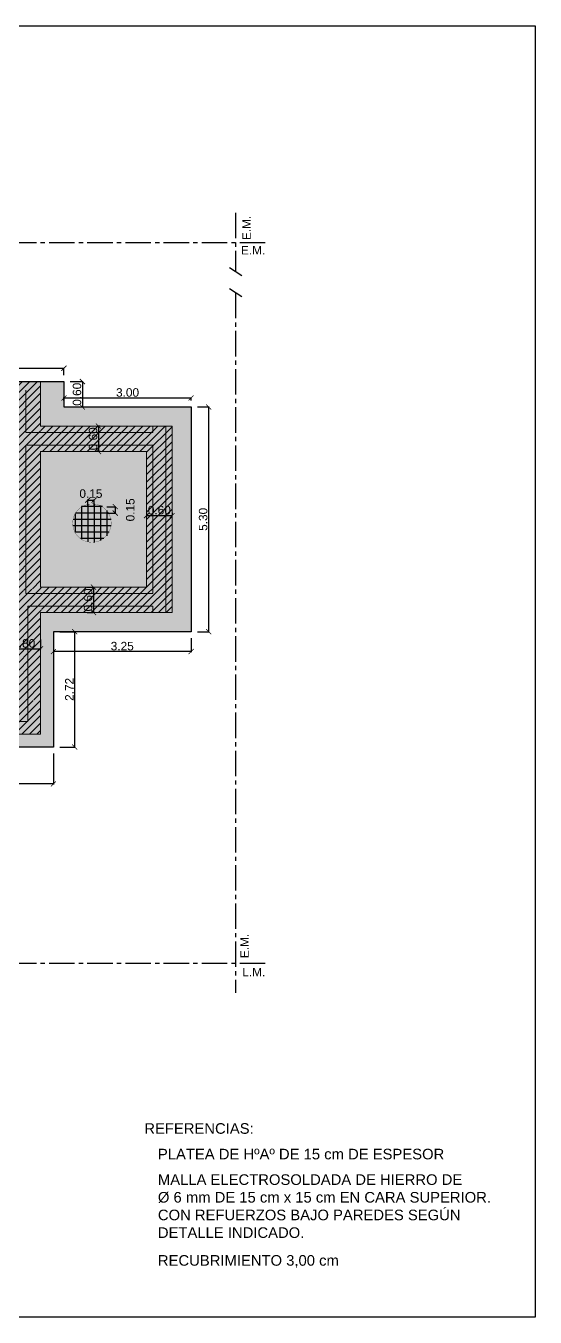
# Model space of a CAD drawing. Header units: millimetres. Extents: x 141 to 475, y -20 to 129.
# Drawn here: x 258.42 to 270.44, y 98.27 to 128.73 of the extents above; entities that cross this region are included whole.
import ezdxf

# ---------------------------------------------------------------- set-up
doc = ezdxf.new("R2010")
doc.units = ezdxf.units.MM
doc.header["$LTSCALE"] = 0.1
doc.header["$MEASUREMENT"] = 0
doc.header["$PDMODE"] = 3
doc.header["$PDSIZE"] = 0.1
doc.linetypes.add('ACAD_ISO04W100', pattern=[30, 24, -3, 0, -3])
doc.layers.get('DEFPOINTS').update_dxf_attribs({"color": 1})
for name, color, linetype in [('armadura', 10, 'Continuous'), ('CONT_PLATEA', 4, 'Continuous'), ('EJES', 6, 'Continuous'), ('FUNDACIONES-COTAS', 3, 'Continuous'), ('FUNDACIONES-TEXTOS', 2, 'Continuous'), ('Textos', 7, 'Continuous')]:
    doc.layers.add(name, color=color, linetype=linetype)
doc.layers.add('CONT_MURO', color=3, linetype='Continuous', lineweight=0)
doc.layers.add('SOMBRA', color=1, linetype='Continuous', lineweight=0)
doc.styles.add('Arial20', font='arial.ttf', dxfattribs={"height": 0.2})
doc.styles.add('Diego', font='arial.ttf')
doc.styles.get("Standard").update_dxf_attribs({"font": 'arial.ttf'})
doc.dimstyles.new('COTA-1-100', dxfattribs={"dimtxt": 0.2, "dimasz": 0.12, "dimexe": 0.012, "dimexo": 0.15, "dimgap": 0.025, "dimtad": 1, "dimzin": 0, "dimdsep": 46, "dimtxsty": 'Arial20', "dimblk1": 'ARCHTICK', "dimblk2": 'ARCHTICK', "dimsah": 1, "dimcen": 0.09, "dimclrd": 256, "dimclre": 256, "dimclrt": 256, "dimazin": 0, "dimtfac": 1, "dimtofl": 0, "dimtmove": 2, "dimatfit": 3, "dimldrblk": 'ARCHTICK', "dimfxl": 1, "dimtolj": 1, "dimtzin": 0, "dimarcsym": 0})

# ---------------------------------------------------------------- blocks, each defined once
blk = doc.blocks.new('_ARCHTICK')
at = {"color": 0, "linetype": 'ByBlock', "const_width": 0.15}
blk.add_lwpolyline([(-0.5, -0.5), (0.5, 0.5)], dxfattribs=at)
blk = doc.blocks.new('*D218')
at = {"layer": 'DEFPOINTS', "color": 0, "transparency": 16777216}
for p in [(257.973, 114.402), (258.773, 114.402), (258.773, 114.034)]:
    blk.add_point(p, dxfattribs=at)
at = {"layer": 'FUNDACIONES-COTAS', "lineweight": -2, "transparency": 16777216}
for p, q in [((257.973, 114.252), (257.973, 114.022)), ((258.773, 114.252), (258.773, 114.022)), ((257.973, 114.034), (258.773, 114.034))]:
    blk.add_line(p, q, dxfattribs=at)
at = {"layer": 'FUNDACIONES-COTAS', "lineweight": -2, "transparency": 16777216, "xscale": 0.12, "yscale": 0.12, "zscale": 0.12, "rotation": 180}
blk.add_blockref('_ARCHTICK', (257.973, 114.034), dxfattribs=at)
at = {"layer": 'FUNDACIONES-COTAS', "lineweight": -2, "transparency": 16777216, "xscale": 0.12, "yscale": 0.12, "zscale": 0.12}
blk.add_blockref('_ARCHTICK', (258.773, 114.034), dxfattribs=at)
at = {"layer": 'FUNDACIONES-COTAS', "transparency": 16777216, "insert": (258.373, 114.161), "char_height": 0.2, "attachment_point": 5, "style": 'Arial20'}
blk.add_mtext('\\A1;0.80', dxfattribs=at)
blk = doc.blocks.new('*D219')
at = {"layer": 'DEFPOINTS', "color": 0, "transparency": 16777216}
for p in [(260.323, 119.287), (260.137, 118.687), (260.323, 118.687)]:
    blk.add_point(p, dxfattribs=at)
at = {"layer": 'FUNDACIONES-COTAS', "lineweight": -2, "transparency": 16777216}
for p, q in [((260.173, 119.287), (260.125, 119.287)), ((260.137, 119.287), (260.137, 118.687)), ((260.173, 118.687), (260.125, 118.687))]:
    blk.add_line(p, q, dxfattribs=at)
at = {"layer": 'FUNDACIONES-COTAS', "lineweight": -2, "transparency": 16777216, "xscale": 0.12, "yscale": 0.12, "zscale": 0.12}
for p, rotation in [((260.137, 119.287), 90), ((260.137, 118.687), 270)]:
    blk.add_blockref('_ARCHTICK', p, dxfattribs=dict(at, rotation=rotation))
at = {"layer": 'FUNDACIONES-COTAS', "transparency": 16777216, "insert": (260.01, 118.987), "char_height": 0.2, "attachment_point": 5, "rotation": 90, "style": 'Arial20'}
blk.add_mtext('\\A1;0.60', dxfattribs=at)
blk = doc.blocks.new('*D220')
at = {"layer": 'DEFPOINTS', "color": 0, "transparency": 16777216}
for p in [(260.023, 115.487), (260.02, 114.887), (260.023, 114.887)]:
    blk.add_point(p, dxfattribs=at)
at = {"layer": 'FUNDACIONES-COTAS', "lineweight": -2, "transparency": 16777216}
for p, q in [((259.873, 115.487), (260.008, 115.487)), ((260.02, 115.487), (260.02, 114.887)), ((259.873, 114.887), (260.008, 114.887))]:
    blk.add_line(p, q, dxfattribs=at)
at = {"layer": 'FUNDACIONES-COTAS', "lineweight": -2, "transparency": 16777216, "xscale": 0.12, "yscale": 0.12, "zscale": 0.12}
for p, rotation in [((260.02, 115.487), 90), ((260.02, 114.887), 270)]:
    blk.add_blockref('_ARCHTICK', p, dxfattribs=dict(at, rotation=rotation))
at = {"layer": 'FUNDACIONES-COTAS', "transparency": 16777216, "insert": (259.893, 115.187), "char_height": 0.2, "attachment_point": 5, "rotation": 90, "style": 'Arial20'}
blk.add_mtext('\\A1;0.60', dxfattribs=at)
blk = doc.blocks.new('*D221')
at = {"layer": 'DEFPOINTS', "color": 0, "transparency": 16777216}
for p in [(261.273, 117.087), (261.873, 117.176), (261.873, 117.087)]:
    blk.add_point(p, dxfattribs=at)
at = {"layer": 'FUNDACIONES-COTAS', "lineweight": -2, "transparency": 16777216}
for p, q in [((261.273, 117.237), (261.273, 117.188)), ((261.273, 117.176), (261.873, 117.176)), ((261.873, 117.237), (261.873, 117.188))]:
    blk.add_line(p, q, dxfattribs=at)
at = {"layer": 'FUNDACIONES-COTAS', "lineweight": -2, "transparency": 16777216, "xscale": 0.12, "yscale": 0.12, "zscale": 0.12, "rotation": 180}
blk.add_blockref('_ARCHTICK', (261.273, 117.176), dxfattribs=at)
at = {"layer": 'FUNDACIONES-COTAS', "lineweight": -2, "transparency": 16777216, "xscale": 0.12, "yscale": 0.12, "zscale": 0.12}
blk.add_blockref('_ARCHTICK', (261.873, 117.176), dxfattribs=at)
at = {"layer": 'FUNDACIONES-COTAS', "transparency": 16777216, "insert": (261.573, 117.303), "char_height": 0.2, "attachment_point": 5, "style": 'Arial20'}
blk.add_mtext('\\A1;0.60', dxfattribs=at)
blk = doc.blocks.new('*D252')
at = {"layer": 'DEFPOINTS', "color": 0, "transparency": 16777216}
for p in [(260.034, 117.541), (259.884, 117.236), (260.034, 117.236)]:
    blk.add_point(p, dxfattribs=at)
at = {"layer": 'FUNDACIONES-COTAS', "lineweight": -2, "transparency": 16777216}
for p, q in [((259.884, 117.386), (259.884, 117.553)), ((259.884, 117.541), (260.034, 117.541)), ((260.034, 117.386), (260.034, 117.553))]:
    blk.add_line(p, q, dxfattribs=at)
at = {"layer": 'FUNDACIONES-COTAS', "lineweight": -2, "transparency": 16777216, "xscale": 0.12, "yscale": 0.12, "zscale": 0.12, "rotation": 180}
blk.add_blockref('_ARCHTICK', (259.884, 117.541), dxfattribs=at)
at = {"layer": 'FUNDACIONES-COTAS', "lineweight": -2, "transparency": 16777216, "xscale": 0.12, "yscale": 0.12, "zscale": 0.12}
blk.add_blockref('_ARCHTICK', (260.034, 117.541), dxfattribs=at)
at = {"layer": 'FUNDACIONES-COTAS', "transparency": 16777216, "insert": (259.959, 117.693), "char_height": 0.2, "attachment_point": 5, "style": 'Arial20'}
blk.add_mtext('\\A1;0.15', dxfattribs=at)
blk = doc.blocks.new('*D253')
at = {"layer": 'DEFPOINTS', "color": 0, "transparency": 16777216}
for p in [(260.184, 117.386), (260.184, 117.236), (260.532, 117.236)]:
    blk.add_point(p, dxfattribs=at)
at = {"layer": 'FUNDACIONES-COTAS', "lineweight": -2, "transparency": 16777216}
for p, q in [((260.334, 117.386), (260.544, 117.386)), ((260.532, 117.386), (260.532, 117.236)), ((260.334, 117.236), (260.544, 117.236))]:
    blk.add_line(p, q, dxfattribs=at)
at = {"layer": 'FUNDACIONES-COTAS', "lineweight": -2, "transparency": 16777216, "xscale": 0.12, "yscale": 0.12, "zscale": 0.12}
for p, rotation in [((260.532, 117.386), 90), ((260.532, 117.236), 270)]:
    blk.add_blockref('_ARCHTICK', p, dxfattribs=dict(at, rotation=rotation))
at = {"layer": 'FUNDACIONES-COTAS', "transparency": 16777216, "insert": (260.888, 117.311), "char_height": 0.2, "attachment_point": 5, "rotation": 90, "style": 'Arial20'}
blk.add_mtext('\\A1;0.15', dxfattribs=at)
blk = doc.blocks.new('*D229')
at = {"layer": 'DEFPOINTS', "color": 0, "transparency": 16777216}
for p in [(259.323, 120.651), (253.373, 120.337), (259.323, 120.337)]:
    blk.add_point(p, dxfattribs=at)
at = {"layer": 'FUNDACIONES-COTAS', "lineweight": -2, "transparency": 16777216}
for p, q in [((253.373, 120.487), (253.373, 120.663)), ((253.373, 120.651), (259.323, 120.651)), ((259.323, 120.487), (259.323, 120.663))]:
    blk.add_line(p, q, dxfattribs=at)
at = {"layer": 'FUNDACIONES-COTAS', "lineweight": -2, "transparency": 16777216, "xscale": 0.12, "yscale": 0.12, "zscale": 0.12, "rotation": 180}
blk.add_blockref('_ARCHTICK', (253.373, 120.651), dxfattribs=at)
at = {"layer": 'FUNDACIONES-COTAS', "lineweight": -2, "transparency": 16777216, "xscale": 0.12, "yscale": 0.12, "zscale": 0.12}
blk.add_blockref('_ARCHTICK', (259.323, 120.651), dxfattribs=at)
at = {"layer": 'FUNDACIONES-COTAS', "transparency": 16777216, "insert": (256.348, 120.778), "char_height": 0.2, "attachment_point": 5, "style": 'Arial20'}
blk.add_mtext('\\A1;6.00', dxfattribs=at)
blk = doc.blocks.new('*D230')
at = {"layer": 'DEFPOINTS', "color": 0, "transparency": 16777216}
for p in [(259.323, 120.337), (259.323, 119.737), (259.758, 119.737)]:
    blk.add_point(p, dxfattribs=at)
at = {"layer": 'FUNDACIONES-COTAS', "lineweight": -2, "transparency": 16777216}
for p, q in [((259.473, 120.337), (259.77, 120.337)), ((259.758, 120.337), (259.758, 119.737)), ((259.473, 119.737), (259.77, 119.737))]:
    blk.add_line(p, q, dxfattribs=at)
at = {"layer": 'FUNDACIONES-COTAS', "lineweight": -2, "transparency": 16777216, "xscale": 0.12, "yscale": 0.12, "zscale": 0.12}
for p, rotation in [((259.758, 120.337), 90), ((259.758, 119.737), 270)]:
    blk.add_blockref('_ARCHTICK', p, dxfattribs=dict(at, rotation=rotation))
at = {"layer": 'FUNDACIONES-COTAS', "transparency": 16777216, "insert": (259.631, 120.037), "char_height": 0.2, "attachment_point": 5, "rotation": 90, "style": 'Arial20'}
blk.add_mtext('\\A1;0.60', dxfattribs=at)
blk = doc.blocks.new('*D231')
at = {"layer": 'DEFPOINTS', "color": 0, "transparency": 16777216}
for p in [(259.323, 119.737), (262.323, 119.951), (262.323, 119.737)]:
    blk.add_point(p, dxfattribs=at)
at = {"layer": 'FUNDACIONES-COTAS', "lineweight": -2, "transparency": 16777216}
for p, q in [((259.323, 119.887), (259.323, 119.963)), ((259.323, 119.951), (262.323, 119.951)), ((262.323, 119.887), (262.323, 119.963))]:
    blk.add_line(p, q, dxfattribs=at)
at = {"layer": 'FUNDACIONES-COTAS', "lineweight": -2, "transparency": 16777216, "xscale": 0.12, "yscale": 0.12, "zscale": 0.12, "rotation": 180}
blk.add_blockref('_ARCHTICK', (259.323, 119.951), dxfattribs=at)
at = {"layer": 'FUNDACIONES-COTAS', "lineweight": -2, "transparency": 16777216, "xscale": 0.12, "yscale": 0.12, "zscale": 0.12}
blk.add_blockref('_ARCHTICK', (262.323, 119.951), dxfattribs=at)
at = {"layer": 'FUNDACIONES-COTAS', "transparency": 16777216, "insert": (260.823, 120.078), "char_height": 0.2, "attachment_point": 5, "style": 'Arial20'}
blk.add_mtext('\\A1;3.00', dxfattribs=at)
blk = doc.blocks.new('*D232')
at = {"layer": 'DEFPOINTS', "color": 0, "transparency": 16777216}
for p in [(262.323, 119.737), (262.323, 114.437), (262.735, 114.437)]:
    blk.add_point(p, dxfattribs=at)
at = {"layer": 'FUNDACIONES-COTAS', "lineweight": -2, "transparency": 16777216}
for p, q in [((262.473, 119.737), (262.747, 119.737)), ((262.735, 119.737), (262.735, 114.437)), ((262.473, 114.437), (262.747, 114.437))]:
    blk.add_line(p, q, dxfattribs=at)
at = {"layer": 'FUNDACIONES-COTAS', "lineweight": -2, "transparency": 16777216, "xscale": 0.12, "yscale": 0.12, "zscale": 0.12}
for p, rotation in [((262.735, 119.737), 90), ((262.735, 114.437), 270)]:
    blk.add_blockref('_ARCHTICK', p, dxfattribs=dict(at, rotation=rotation))
at = {"layer": 'FUNDACIONES-COTAS', "transparency": 16777216, "insert": (262.607, 117.087), "char_height": 0.2, "attachment_point": 5, "rotation": 90, "style": 'Arial20'}
blk.add_mtext('\\A1;5.30', dxfattribs=at)
blk = doc.blocks.new('*D235')
at = {"layer": 'DEFPOINTS', "color": 0, "transparency": 16777216}
for p in [(259.073, 114.437), (262.323, 114.437), (259.073, 113.969)]:
    blk.add_point(p, dxfattribs=at)
at = {"layer": 'FUNDACIONES-COTAS', "lineweight": -2, "transparency": 16777216}
for p, q in [((259.073, 114.287), (259.073, 113.957)), ((262.323, 114.287), (262.323, 113.957)), ((262.323, 113.969), (259.073, 113.969))]:
    blk.add_line(p, q, dxfattribs=at)
at = {"layer": 'FUNDACIONES-COTAS', "lineweight": -2, "transparency": 16777216, "xscale": 0.12, "yscale": 0.12, "zscale": 0.12, "rotation": 180}
blk.add_blockref('_ARCHTICK', (259.073, 113.969), dxfattribs=at)
at = {"layer": 'FUNDACIONES-COTAS', "lineweight": -2, "transparency": 16777216, "xscale": 0.12, "yscale": 0.12, "zscale": 0.12}
blk.add_blockref('_ARCHTICK', (262.323, 113.969), dxfattribs=at)
at = {"layer": 'FUNDACIONES-COTAS', "transparency": 16777216, "insert": (260.698, 114.096), "char_height": 0.2, "attachment_point": 5, "style": 'Arial20'}
blk.add_mtext('\\A1;3.25', dxfattribs=at)
blk = doc.blocks.new('*D236')
at = {"layer": 'DEFPOINTS', "color": 0, "transparency": 16777216}
for p in [(259.073, 114.437), (259.073, 111.717), (259.575, 111.717)]:
    blk.add_point(p, dxfattribs=at)
at = {"layer": 'FUNDACIONES-COTAS', "lineweight": -2, "transparency": 16777216}
for p, q in [((259.223, 114.437), (259.587, 114.437)), ((259.575, 114.437), (259.575, 111.717)), ((259.223, 111.717), (259.587, 111.717))]:
    blk.add_line(p, q, dxfattribs=at)
at = {"layer": 'FUNDACIONES-COTAS', "lineweight": -2, "transparency": 16777216, "xscale": 0.12, "yscale": 0.12, "zscale": 0.12}
for p, rotation in [((259.575, 114.437), 90), ((259.575, 111.717), 270)]:
    blk.add_blockref('_ARCHTICK', p, dxfattribs=dict(at, rotation=rotation))
at = {"layer": 'FUNDACIONES-COTAS', "transparency": 16777216, "insert": (259.45, 113.077), "char_height": 0.2, "attachment_point": 5, "rotation": 90, "style": 'Arial20'}
blk.add_mtext('\\A1;2.72', dxfattribs=at)
blk = doc.blocks.new('*D237')
at = {"layer": 'DEFPOINTS', "color": 0, "transparency": 16777216}
for p in [(253.373, 111.717), (259.073, 111.717), (253.373, 110.849)]:
    blk.add_point(p, dxfattribs=at)
at = {"layer": 'FUNDACIONES-COTAS', "lineweight": -2, "transparency": 16777216}
for p, q in [((253.373, 111.567), (253.373, 110.837)), ((259.073, 111.567), (259.073, 110.837)), ((259.073, 110.849), (253.373, 110.849))]:
    blk.add_line(p, q, dxfattribs=at)
at = {"layer": 'FUNDACIONES-COTAS', "lineweight": -2, "transparency": 16777216, "xscale": 0.12, "yscale": 0.12, "zscale": 0.12, "rotation": 180}
blk.add_blockref('_ARCHTICK', (253.373, 110.849), dxfattribs=at)
at = {"layer": 'FUNDACIONES-COTAS', "lineweight": -2, "transparency": 16777216, "xscale": 0.12, "yscale": 0.12, "zscale": 0.12}
blk.add_blockref('_ARCHTICK', (259.073, 110.849), dxfattribs=at)
at = {"layer": 'FUNDACIONES-COTAS', "transparency": 16777216, "insert": (256.223, 110.975), "char_height": 0.2, "attachment_point": 5, "style": 'Arial20'}
blk.add_mtext('\\A1;5.75', dxfattribs=at)

msp = doc.modelspace()

# ---------------------------------------------------------------- hatches: boundary and pattern name
at = {"layer": 'armadura'}
h = msp.add_hatch(dxfattribs=at)
h.set_pattern_fill('ANSI31', color=256)
h.set_pattern_definition([(45, (40.0391, -20.89105), (-0.08838835, 0.08838835), [])])
edge = h.paths.add_edge_path()
edge.add_line((261.2729, 118.6872), (258.7758, 118.6872))
edge.add_line((258.7758, 118.6872), (258.7758, 119.2872))
edge.add_line((258.7758, 119.2872), (261.3851, 119.2872))
edge.add_line((261.3851, 119.2872), (261.4229, 119.2872))
edge.add_line((261.4229, 119.2872), (261.8729, 119.2872))
edge.add_line((261.8729, 119.2872), (261.8729, 118.9511))
edge.add_line((261.8729, 118.9511), (261.8729, 116.6713))
edge.add_arc((261.5472, 111.8127), 4.8695, 86.16464, 93.22895)
edge.add_line((261.2729, 116.6744), (261.2729, 118.6872))
edge = h.paths.add_edge_path()
edge.add_arc((261.5472, 111.8127), 4.8695, 86.16464, 93.22895, ccw=False)
edge.add_line((261.8729, 116.6713), (261.8729, 115.3319))
edge.add_line((261.8729, 115.3319), (261.8729, 114.8872))
edge.add_line((261.8729, 114.8872), (261.4229, 114.8872))
edge.add_line((261.4229, 114.8872), (261.4107, 114.8872))
edge.add_line((261.4107, 114.8872), (260.0671, 114.8872))
edge.add_arc((-95.0405, 106.4732), 355.2073, 1.357332, 1.405095)
edge.add_arc((580.1193, 106.9763), 320.1646, 178.476734, 178.531152, ccw=False)
edge.add_line((260.0679, 115.4872), (261.2729, 115.4872))
edge.add_line((261.2729, 115.4872), (261.2729, 116.6744))
edge = h.paths.add_edge_path()
edge.add_line((258.7796, 115.4872), (260.0679, 115.4872))
edge.add_arc((580.1193, 106.9763), 320.1646, 178.476734, 178.531152)
edge.add_arc((-95.0405, 106.4732), 355.2073, 1.357332, 1.405095, ccw=False)
edge.add_line((260.0671, 114.8872), (258.7976, 114.8872))
edge.add_line((258.7976, 114.8872), (258.7796, 115.4872))
h.paths.add_polyline_path([(257.9729, 115.3372), (258.7729, 115.4872), (258.7864, 114.8872), (258.7729, 114.8872), (258.7729, 112.8293), (257.9729, 112.8172)])
h.paths.add_polyline_path([(256.4729, 112.8172), (256.4729, 112.7783), (256.4723, 112.0172), (257.0707, 112.0172), (257.0729, 112.8172), (258.7729, 112.8172), (258.7729, 112.0172), (256.4729, 112.0172)])
h.paths.add_polyline_path([(253.9642, 113.3672), (256.0732, 113.3672), (256.0732, 112.5672), (253.9642, 112.5672)])
h.paths.add_polyline_path([(253.3729, 120.3372), (253.9729, 120.3372), (253.9729, 111.7172), (253.3729, 111.7172)])
h.paths.add_polyline_path([(252.7729, 120.3372), (253.3729, 120.3372), (253.3729, 111.7172), (252.7729, 111.7172)])
h.paths.add_polyline_path([(257.9729, 115.3423), (257.9729, 116.7203), (257.9729, 118.0733), (257.974, 118.5943), (257.9725, 119.1372), (257.9729, 119.4972), (257.9729, 120.3372), (258.7729, 120.3372), (258.7729, 119.2872), (258.7729, 115.4698)])
h.paths.add_polyline_path([(253.9729, 119.3872), (256.0729, 119.3872), (256.0729, 118.5872), (253.9729, 118.5872)])
h.paths.add_polyline_path([(257.9729, 119.3872), (257.0729, 119.3872), (257.0729, 120.3372), (256.0747, 120.3372), (256.0729, 118.8372), (256.0729, 112.0172), (257.0729, 112.0172), (257.0729, 115.9122), (257.9729, 115.9122), (257.9729, 116.5122), (257.0729, 116.5122), (257.0729, 118.5872), (257.9729, 118.5872)])
at = {"layer": 'SOMBRA', "true_color": 0xafd9aa, "transparency": 33554585}
h = msp.add_hatch(color=9, dxfattribs=at)
h.dxf.hatch_style = 1
h.paths.add_polyline_path([(262.3229, 119.7372), (259.3229, 119.7372), (259.3229, 120.3372), (247.4229, 120.3372), (247.4229, 119.7372), (244.4229, 119.7372), (244.4229, 114.4372), (247.6729, 114.4372), (247.6729, 111.7172), (259.0729, 111.7172), (259.0729, 114.4372), (262.3229, 114.4372)])

# ---------------------------------------------------------------- linework, layer by layer
at = {"color": 1, "linetype": 'Continuous'}
for points in [[(263.5192, 122.8315), (263.2266, 123.0218)], [(263.5192, 122.3347), (263.2266, 122.525)]]:
    msp.add_lwpolyline(points, dxfattribs=at)
at = {"layer": 'armadura'}
for points in [[(259.7336, 117.3861), (259.7336, 116.6191)], [(260.2315, 117.3861), (259.7336, 117.3861)], [(259.8836, 117.445), (259.8836, 116.5543)], [(260.0336, 117.4545), (260.0336, 116.5448)], [(260.1836, 117.4125), (260.1836, 116.5868)], [(260.3336, 117.298), (260.3336, 116.7013)], [(260.4361, 117.0861), (259.5381, 117.0861)], [(259.5836, 117.2147), (259.5836, 116.7846)], [(260.3784, 117.2361), (259.5957, 117.2361)], [(260.4399, 116.9361), (259.5343, 116.9361)], [(260.3914, 116.7861), (259.5828, 116.7861)], [(260.2644, 116.6361), (259.7098, 116.6361)]]:
    msp.add_lwpolyline(points, dxfattribs=at)
at = {"layer": 'CONT_MURO', "color": 2}
for p, q in [((258.7729, 120.3372), (257.9729, 120.3372)), ((258.7729, 119.2872), (258.7729, 120.3372)), ((261.8729, 119.2872), (258.7729, 119.2872)), ((261.8729, 114.8872), (261.8729, 119.2872)), ((258.7729, 114.8872), (261.8729, 114.8872)), ((258.7729, 112.0172), (258.7729, 114.8872)), ((256.0729, 112.0172), (258.7729, 112.0172))]:
    msp.add_line(p, q, dxfattribs=at)
at = {"layer": 'CONT_MURO'}
for p, q in [((258.4229, 119.1372), (258.4229, 120.1372)), ((261.4229, 119.1372), (258.4229, 119.1372)), ((261.7229, 119.2872), (261.4229, 119.2872)), ((261.4229, 119.2872), (261.4229, 119.1372)), ((261.7229, 119.1372), (261.7229, 119.2872)), ((261.7229, 115.0372), (261.7229, 119.1372)), ((258.4229, 118.8372), (261.4229, 118.8372)), ((258.4229, 115.3372), (258.4229, 118.8372)), ((261.4229, 118.8372), (261.4229, 115.3372)), ((261.4229, 115.3372), (258.4229, 115.3372)), ((258.4729, 112.3172), (258.4729, 115.0372)), ((258.4729, 115.0372), (261.4229, 115.0372)), ((261.4229, 115.0372), (261.4229, 114.8872)), ((261.4229, 114.8872), (261.7229, 114.8872)), ((261.7229, 114.8872), (261.7229, 115.0372)), ((258.2729, 112.3172), (258.4729, 112.3172))]:
    msp.add_line(p, q, dxfattribs=at)
at = {"layer": 'CONT_MURO', "color": 2}
msp.add_lwpolyline([(261.2729, 115.4872), (261.2729, 118.6872), (258.7729, 118.6872), (258.7729, 115.4872)], close=True, dxfattribs=at)
at = {"layer": 'CONT_PLATEA'}
msp.add_lwpolyline([(259.3229, 120.3372), (259.3229, 119.7372), (262.3229, 119.7372), (262.3229, 114.4372), (259.0729, 114.4372), (259.0729, 111.7172), (253.3729, 111.7172), (247.6729, 111.7172), (247.6729, 114.4372), (244.4229, 114.4372), (244.4229, 119.7372), (247.4229, 119.7372), (247.4229, 120.3372), (248.1229, 120.3372), (253.3729, 120.3372), (258.6229, 120.3372)], close=True, dxfattribs=at)
at = {"layer": 'CONT_PLATEA', "ltscale": 2.5, "const_width": 0.005}
msp.add_lwpolyline([(259.9813, 117.4537, -1), (259.9813, 116.5451, -1), (259.9813, 117.45, -1)], format="xyb", dxfattribs=at)
at = {"layer": 'EJES', "linetype": 'ACAD_ISO04W100', "ltscale": 0.25}
for p, q in [((263.3729, 124.3172), (263.3729, 122.9266)), ((252.6729, 123.6172), (264.0729, 123.6172)), ((263.3729, 122.4299), (263.3729, 105.9172)), ((252.6729, 106.6172), (264.0729, 106.6172))]:
    msp.add_line(p, q, dxfattribs=at)
at = {"layer": 'EJES'}
msp.add_lwpolyline([(236.3062, 128.7266), (270.4396, 128.7266), (270.4396, 98.2703), (236.3062, 98.2703)], close=True, dxfattribs=at)

# ---------------------------------------------------------------- texts
at = {"layer": 'FUNDACIONES-TEXTOS', "char_height": 0.25}
for s, insert, width, attachment_point in [('\\pxql;REFERENCIAS:', (271.0614, 102.8456), 9.843168, 3), ('PLATEA DE HºAº DE 15 cm DE ESPESOR', (261.5388, 102.2418), 9.843168, 1), ('\\pxql;MALLA ELECTROSOLDADA DE HIERRO DE \\P%%C 6 mm DE 15 cm x 15 cm EN CARA SUPERIOR.\\PCON REFUERZOS BAJO PAREDES SEGÚN\\PDETALLE INDICADO.', (261.5388, 101.6396), 11.783286, 1), ('RECUBRIMIENTO 3,00 cm', (261.5388, 99.7341), 9.843168, 1)]:
    msp.add_mtext(s, dxfattribs=dict(at, insert=insert, width=width, attachment_point=attachment_point))
at = {"layer": 'Textos', "color": 2, "char_height": 0.2, "width": 0.738387, "attachment_point": 9, "rotation": 90, "style": 'Diego'}
for insert in [(263.7304, 124.247), (263.6829, 107.3123)]:
    msp.add_mtext('E.M.', dxfattribs=dict(at, insert=insert))
at = {"layer": 'Textos', "color": 2, "char_height": 0.2, "attachment_point": 9, "style": 'Diego'}
for s, insert, width in [('E.M.', (264.073, 123.3335), 0.738387), ('L.M.', (264.0729, 106.3093), 0.601279)]:
    msp.add_mtext(s, dxfattribs=dict(at, insert=insert, width=width))

# ---------------------------------------------------------------- dimensions: what is measured, and where the dimension line sits
at = {"layer": 'FUNDACIONES-COTAS'}
for base, p1, p2, text, picture, middle in [((259.3229, 120.6511), (253.3729, 120.3372), (259.3229, 120.3372), '6.00', '*D229', (256.3479, 120.7782)), ((253.3729, 110.8486), (259.0729, 111.7172), (253.3729, 111.7172), '5.75', '*D237', (256.2229, 110.9753))]:
    dim = msp.add_linear_dim(base=base, p1=p1, p2=p2, text=text, dimstyle='COTA-1-100', dxfattribs=at)
    dim.commit()
    dim.dimension.update_dxf_attribs({"geometry": picture, "text_midpoint": middle})
for base, p1, p2, angle, picture, middle in [((259.758, 119.7372), (259.3229, 120.3372), (259.3229, 119.7372), 90, '*D230', (259.6308, 120.0372)), ((262.7345, 114.4372), (262.3229, 119.7372), (262.3229, 114.4372), 90, '*D232', (262.6073, 117.0872)), ((260.1367, 118.6872), (260.3229, 119.2872), (260.3229, 118.6872), 90, '*D219', (260.0095, 118.9872)), ((260.0336, 117.5411), (259.8836, 117.2361), (260.0336, 117.2361), 180, '*D252', (259.9586, 117.6927)), ((260.5318, 117.2361), (260.1836, 117.3861), (260.1836, 117.2361), 90, '*D253', (260.8877, 117.3111)), ((260.0203, 114.8872), (260.0229, 115.4872), (260.0229, 114.8872), 90, '*D220', (259.8932, 115.1872)), ((259.5754, 111.7172), (259.0729, 114.4372), (259.0729, 111.7172), 90, '*D236', (259.45, 113.0772))]:
    dim = msp.add_linear_dim(base=base, p1=p1, p2=p2, angle=angle, dimstyle='COTA-1-100', dxfattribs=at)
    dim.commit()
    dim.dimension.update_dxf_attribs({"geometry": picture, "text_midpoint": middle})
for base, p1, p2, picture, middle in [((262.3229, 119.9511), (259.3229, 119.7372), (262.3229, 119.7372), '*D231', (260.8229, 120.0783)), ((261.8729, 117.1756), (261.2729, 117.0872), (261.8729, 117.0872), '*D221', (261.5729, 117.3027)), ((258.7729, 114.0339), (257.9729, 114.4022), (258.7729, 114.4022), '*D218', (258.3729, 114.161)), ((259.0729, 113.9692), (262.3229, 114.4372), (259.0729, 114.4372), '*D235', (260.6979, 114.0964))]:
    dim = msp.add_linear_dim(base=base, p1=p1, p2=p2, dimstyle='COTA-1-100', dxfattribs=at)
    dim.commit()
    dim.dimension.update_dxf_attribs({"geometry": picture, "text_midpoint": middle})

doc.saveas('drawing.dxf')
